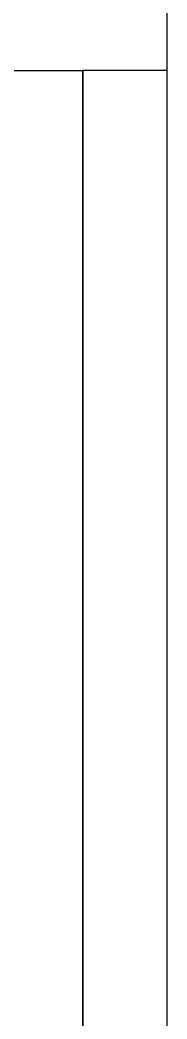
# Model space of a CAD drawing. Header units: millimetres. Extents: x 56222 to 3066687, y -650199 to -121287.
# Drawn here: x 140551.86 to 140553.61, y -185735.75 to -185723.84 of the extents above; entities that cross this region are included whole.
import ezdxf

# ---------------------------------------------------------------- set-up
doc = ezdxf.new("R2010")
doc.units = ezdxf.units.MM
doc.header["$MEASUREMENT"] = 0
doc.layers.add('FURNITURE', color=32, linetype='Continuous', lineweight=9)

msp = doc.modelspace()

# ---------------------------------------------------------------- linework, layer by layer
at = {"layer": 'FURNITURE', "lineweight": 30}
for p, q in [((140515.608, -185724.445), (140552.609, -185724.445)), ((140553.608, -185724.445), (140552.608, -185724.445)), ((140552.609, -185724.445), (140552.609, -185724.445)), ((140552.609, -185724.445), (140552.609, -185785.041))]:
    msp.add_line(p, q, dxfattribs=at)
msp.add_lwpolyline([(140514.608, -185706.049), (140553.609, -185706.049), (140553.609, -185813.049), (140514.608, -185813.049)], close=True, dxfattribs=at)
for points in [[(140515.608, -185724.445), (140552.609, -185724.445)], [(140552.609, -185813.049), (140552.609, -185724.445)]]:
    msp.add_lwpolyline(points, dxfattribs=at)

doc.saveas('drawing.dxf')
